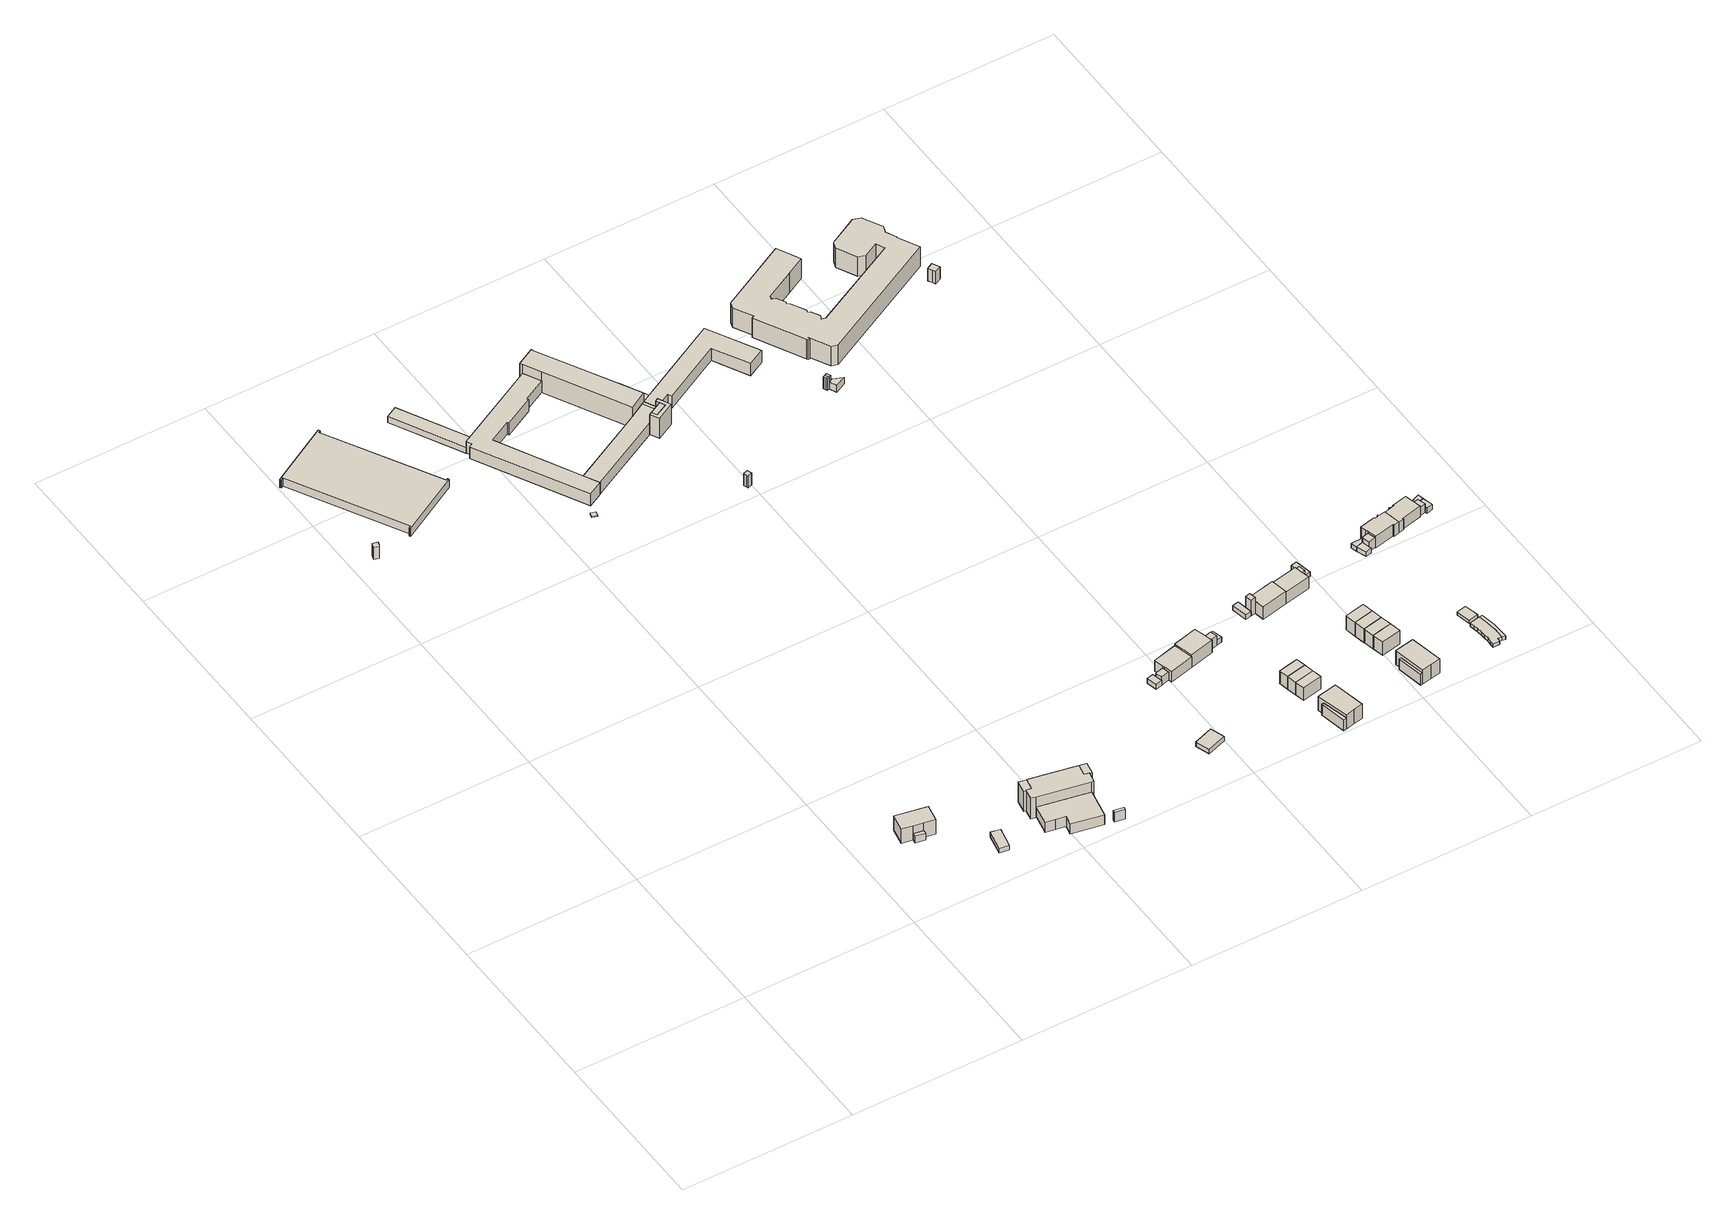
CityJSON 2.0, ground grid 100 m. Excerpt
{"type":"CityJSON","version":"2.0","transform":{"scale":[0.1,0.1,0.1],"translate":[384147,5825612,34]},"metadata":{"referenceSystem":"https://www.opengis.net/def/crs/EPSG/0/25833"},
"CityObjects":{
"building1":{"type":"Building","attributes":{"Gemeindeschluessel":"11000012","BezugspunktDach":"2200","function":"31001_3070","measuredHeight":8.23,"storeysAboveGround":1},"address":[{"country":"Germany","locality":"Berlin","thoroughfareNumber":"39 (30)","thoroughfareName":"Seidelstraße"}],"geometry":[{"type":"Solid","lod":"1","boundaries":[[[[0,1,2,3,4,5]],[[6,7,8,9,10,11]],[[6,11,5,4]],[[7,6,4,3]],[[8,7,3,2]],[[9,8,2,1]],[[10,9,1,0]],[[11,10,0,5]]]]}]},
"building2":{"type":"Building","attributes":{"Gemeindeschluessel":"11000012","function":"31001_1010"},"address":[{"country":"Germany","locality":"Berlin","thoroughfareNumber":"50","thoroughfareName":"Seidelstraße"}],"children":["building2-1","building2-2"]},
"building2-1":{"type":"BuildingPart","attributes":{"BezugspunktDach":"2200","measuredHeight":12.33,"storeysAboveGround":2},"parents":["building2"],"geometry":[{"type":"MultiSurface","lod":"1","boundaries":[[[12,13,14,15,16,17]],[[18,19,20,21,22,23]],[[18,23,17,16]],[[19,18,16,15]],[[20,19,15,14]],[[21,20,14,13]],[[22,21,24,25,26,27,28,13,12]],[[23,22,12,17]],[[28,27,26,25,24]]]}]},
"building2-2":{"type":"BuildingPart","attributes":{"BezugspunktDach":"2200","measuredHeight":4.71,"storeysAboveGround":2},"parents":["building2"],"geometry":[{"type":"Solid","lod":"1","boundaries":[[[[29,28,27,30]],[[26,25,31,32]],[[26,32,30,27]],[[31,25,28,29]],[[32,31,29,30]],[[26,27,28,25]]]]}]},
"building3":{"type":"Building","attributes":{"Gemeindeschluessel":"11000012","BezugspunktDach":"2200","function":"31001_2120","measuredHeight":5.49,"storeysAboveGround":1},"address":[{"country":"Germany","locality":"Berlin","thoroughfareNumber":"39 (39)","thoroughfareName":"Seidelstraße"}],"geometry":[{"type":"Solid","lod":"1","boundaries":[[[[33,34,35,36,37,38,39,40,41,42,43,44]],[[45,46,47,48,49,50,51,52,53,54,55,56]],[[45,56,44,43]],[[46,45,43,42]],[[47,46,42,41]],[[48,47,41,40]],[[49,48,40,39]],[[50,49,39,38]],[[51,50,38,37]],[[52,51,37,36]],[[53,52,36,35]],[[54,53,35,34]],[[55,54,34,33]],[[56,55,33,44]]]]}]},
"building4":{"type":"Building","attributes":{"Gemeindeschluessel":"11000012","BezugspunktDach":"2200","function":"31001_2463","measuredHeight":3.68,"storeysAboveGround":1},"address":[{"country":"Germany","locality":"Berlin","thoroughfareNumber":"49 (2)","thoroughfareName":"Seidelstraße"}],"geometry":[{"type":"Solid","lod":"1","boundaries":[[[[57,58,59,60]],[[61,62,63,64]],[[61,64,60,59]],[[62,61,59,58]],[[63,62,58,57]],[[64,63,57,60]]]]}]},
"building5":{"type":"Building","attributes":{"Gemeindeschluessel":"11000012","function":"31001_2540"},"address":[{"country":"Germany","locality":"Berlin","thoroughfareNumber":"49 (1)","thoroughfareName":"Seidelstraße"}],"children":["building5-1","building5-2","building5-3","building5-4","building5-5"]},
"building5-1":{"type":"BuildingPart","attributes":{"BezugspunktDach":"2200","measuredHeight":14.43,"storeysAboveGround":4},"parents":["building5"],"geometry":[{"type":"MultiSurface","lod":"1","boundaries":[[[65,66,67,68,69,70,71,72,73,74,75,76]],[[77,78,79,80,81,82,83,84,85,86,87,88]],[[77,88,76,75]],[[89,90,75,74]],[[78,77,91,92]],[[93,94,89,92,95,79,78,74,73]],[[96,94,73,72]],[[80,79,97,95,98]],[[81,80,72,71],[99,100,101,102]],[[82,81,100,103,70,71,70]],[[104,69,70,103,105,83,82,70,69]],[[84,83,105,106]],[[85,84,68,67]],[[86,85,67,66]],[[87,86,107,108,109,110,66,65]],[[88,87,65,76]],[[92,91,90,89]],[[95,92,89,94,93]],[[98,95,97,94,96]],[[101,100,99,102]],[[71,70,103,100]],[[105,103,70,69,104]],[[106,105,69,68]],[[110,109,108,107]]]}]},
"building5-2":{"type":"BuildingPart","attributes":{"BezugspunktDach":"2200","measuredHeight":13.71,"storeysAboveGround":4},"parents":["building5"],"geometry":[{"type":"MultiSurface","lod":"1","boundaries":[[[69,68,111,112,71,70]],[[100,113,114,106,105,103]],[[113,100,71,112]],[[114,113,112,111]],[[106,114,111,68]],[[100,103,70,71]],[[105,106,115,68,69]],[[105,69,70,103]]]}]},
"building5-3":{"type":"BuildingPart","attributes":{"BezugspunktDach":"2200","measuredHeight":3.69,"storeysAboveGround":4},"parents":["building5"],"geometry":[{"type":"MultiSurface","lod":"1","boundaries":[[[101,116,117,118,119,120,121,122,123,102]],[[124,125,126,127,128,129,130,131,100,99]],[[124,99,102,123]],[[125,124,123,122]],[[126,125,122,121]],[[127,126,121,120]],[[128,127,120,119]],[[129,128,119,118]],[[130,129,118,117]],[[131,130,117,116]],[[100,131,116,101]],[[100,132,101,102,99]]]}]},
"building5-4":{"type":"BuildingPart","attributes":{"BezugspunktDach":"2200","measuredHeight":6.83,"storeysAboveGround":4},"parents":["building5"],"geometry":[{"type":"Solid","lod":"1","boundaries":[[[[133,134,135,136,110,109,137]],[[108,107,138,139,140,141,142]],[[108,142,137,109]],[[138,107,110,136]],[[139,138,136,135]],[[140,139,135,134]],[[141,140,134,133]],[[142,141,133,137]],[[107,108,109,110]]]]}]},
"building5-5":{"type":"BuildingPart","attributes":{"BezugspunktDach":"2200","measuredHeight":13.67,"storeysAboveGround":4},"parents":["building5"],"geometry":[{"type":"Solid","lod":"1","boundaries":[[[[90,89,94,96,143,144]],[[145,98,95,92,91,146]],[[145,146,144,143]],[[98,145,143,96]],[[146,91,90,144]],[[95,98,96,94]],[[95,94,89,92]],[[91,92,89,90]]]]}]},
"building6":{"type":"Building","attributes":{"Gemeindeschluessel":"11000012","BezugspunktDach":"2200","function":"31001_3070","measuredHeight":0.73,"storeysAboveGround":1},"address":[{"country":"Germany","locality":"Berlin","thoroughfareNumber":"39 (31)","thoroughfareName":"Seidelstraße"}],"geometry":[{"type":"Solid","lod":"1","boundaries":[[[[147,148,149,150,151,152]],[[153,154,155,156,157,158]],[[153,158,152,151]],[[154,153,151,150]],[[155,154,150,149]],[[156,155,149,148]],[[157,156,148,147]],[[158,157,147,152]]]]}]},
"building7":{"type":"Building","attributes":{"Gemeindeschluessel":"11000012","BezugspunktDach":"2200","function":"51009_1610","measuredHeight":6.63,"storeysAboveGround":0},"address":[{"country":"Germany","locality":"Berlin"}],"geometry":[{"type":"Solid","lod":"1","boundaries":[[[[159,160,161,162]],[[163,164,165,166]],[[163,166,162,161]],[[164,163,161,160]],[[165,164,160,159]],[[166,165,159,162]]]]}]},
"building8":{"type":"Building","attributes":{"Gemeindeschluessel":"11000012","function":"31001_3075"},"address":[{"country":"Germany","locality":"Berlin","thoroughfareNumber":"39 (25)","thoroughfareName":"Seidelstraße"}],"children":["building8-1","building8-2","building8-3","building8-4","building8-5","building8-6","building8-7","building8-8"]},
"building8-1":{"type":"BuildingPart","attributes":{"BezugspunktDach":"2200","measuredHeight":13.86,"storeysAboveGround":4},"parents":["building8"],"geometry":[{"type":"MultiSurface","lod":"1","boundaries":[[[167,168,169,170,171,172,173,174]],[[175,176,177,178,179,180,181,182]],[[175,182,174,173]],[[183,184,173,172]],[[185,186,183,172,171]],[[187,188,189,186,171,170]],[[178,177,190]],[[191,187,170,169]],[[180,179,169,168]],[[181,180,168,167]],[[182,181,167,174]],[[176,175,184,183]],[[177,176,183,186,185]],[[178,190,188,187]],[[190,177,186,189,188]],[[179,178,187,191]]]}]},
"building8-2":{"type":"BuildingPart","attributes":{"BezugspunktDach":"2200","measuredHeight":7.94,"storeysAboveGround":4},"parents":["building8"],"geometry":[{"type":"MultiSurface","lod":"1","boundaries":[[[192,193,194,195,196,197,198,199,200,201,202,203,204,205]],[[206,207,208,209,210,211,212,213,214,215,216,217,218,219]],[[206,219,205,204]],[[207,206,204,203]],[[220,221,207,203,202]],[[209,208,202,201]],[[211,210,200,199]],[[212,211,199,198]],[[213,212,198,197]],[[214,213,197,196]],[[215,214,196,195]],[[216,215,195,194]],[[217,216,194,222,223,193]],[[218,217,193,192]],[[219,218,192,205]],[[224,208,207,221,220]],[[210,209,201,200]],[[193,223,222,194]]]}]},
"building8-3":{"type":"BuildingPart","attributes":{"BezugspunktDach":"2200","measuredHeight":8,"storeysAboveGround":4},"parents":["building8"],"geometry":[{"type":"MultiSurface","lod":"1","boundaries":[[[225,226,188,187,227,228,229]],[[230,231,178,190,175,223,222]],[[230,222,229,228]],[[223,182,232,225]],[[222,194,193,233,225,229]],[[231,230,228,227]],[[178,231,227,187]],[[190,178,187,188]],[[190,188,226,175]],[[175,234,226,232,182]],[[223,233,193,194,222]]]}]},
"building8-4":{"type":"BuildingPart","attributes":{"BezugspunktDach":"2200","measuredHeight":8,"storeysAboveGround":4},"parents":["building8"],"geometry":[{"type":"Solid","lod":"1","boundaries":[[[[187,191,235,227]],[[236,179,178,231]],[[179,236,235,191]],[[236,231,227,235]],[[179,191,187,178]],[[178,187,227,231]]]]}]},
"building8-5":{"type":"BuildingPart","attributes":{"BezugspunktDach":"2200","measuredHeight":5.02,"storeysAboveGround":4},"parents":["building8"],"geometry":[{"type":"MultiSurface","lod":"1","boundaries":[[[237,238,239,240,241,242,243,244]],[[245,246,247,248,249,250,251,252]],[[245,252,244,243]],[[246,245,243,242]],[[247,246,242,241]],[[248,247,241,240]],[[249,248,240,239]],[[250,249,239,238]],[[251,250,238,237]],[[251,253,237,244,252]]]}]},
"building8-6":{"type":"BuildingPart","attributes":{"BezugspunktDach":"2200","measuredHeight":13.79,"storeysAboveGround":4},"parents":["building8"],"geometry":[{"type":"MultiSurface","lod":"1","boundaries":[[[183,186,189,184]],[[190,177,176,175]],[[188,226,184,189]],[[190,175,226,188]],[[190,188,189,186,177]],[[176,177,254,186,183]],[[176,183,184,175]]]}]},
"building8-7":{"type":"BuildingPart","attributes":{"BezugspunktDach":"2200","measuredHeight":14.08,"storeysAboveGround":4},"parents":["building8"],"geometry":[{"type":"MultiSurface","lod":"1","boundaries":[[[255,256,257,258,259,260,261,262]],[[263,264,252,251,265,210,209,266]],[[263,266,262,261]],[[264,263,261,260]],[[252,264,260,259]],[[237,244,252,251,252,259,258]],[[228,227,231,230,267,265,251,268,236,231,227,235,258,257]],[[210,265,257,256]],[[201,200,256,255]],[[210,269,210,209]],[[266,209,255,262]],[[251,252,244,237]],[[267,230,231,227,228]],[[235,227,231,236,268]],[[209,210,269,200,201]]]}]},
"building8-8":{"type":"BuildingPart","attributes":{"BezugspunktDach":"2200","measuredHeight":4.15,"storeysAboveGround":4},"parents":["building8"],"geometry":[{"type":"MultiSurface","lod":"1","boundaries":[[[221,220,270,271]],[[272,273,274,275]],[[272,275,271,270]],[[273,272,270,220]],[[274,273,208,207,221]],[[275,274,221,271]],[[220,221,207,208]]]}]},
"building9":{"type":"Building","attributes":{"Gemeindeschluessel":"11000012","BezugspunktDach":"2200","function":"31001_3070","measuredHeight":8.18,"storeysAboveGround":1},"address":[{"country":"Germany","locality":"Berlin","thoroughfareNumber":"39 (32)","thoroughfareName":"Seidelstraße"}],"geometry":[{"type":"Solid","lod":"1","boundaries":[[[[276,277,278,279,280,281]],[[282,283,284,285,286,287]],[[282,287,281,280]],[[283,282,280,279]],[[284,283,279,278]],[[285,284,278,277]],[[286,285,277,276]],[[287,286,276,281]]]]}]},
"building10":{"type":"Building","attributes":{"Gemeindeschluessel":"11000012","BezugspunktDach":"2200","function":"31001_1010","measuredHeight":3,"storeysAboveGround":2},"address":[{"country":"Germany","locality":"Berlin","thoroughfareNumber":"21","thoroughfareName":"Rue Henri Guillaumet"}],"geometry":[{"type":"Solid","lod":"1","boundaries":[[[[288,289,290,291]],[[292,293,294,295]],[[292,295,291,290]],[[293,292,290,289]],[[294,293,289,288]],[[295,294,288,291]]]]}]},
"building11":{"type":"Building","attributes":{"Gemeindeschluessel":"11000012","BezugspunktDach":"2200","function":"31001_2463","measuredHeight":3.38,"storeysAboveGround":1},"address":[{"country":"Germany","locality":"Berlin","thoroughfareNumber":"45 (1)","thoroughfareName":"Allée St. Exupéry"}],"geometry":[{"type":"Solid","lod":"1","boundaries":[[[[296,297,298,299,300]],[[301,302,303,304,305]],[[301,305,300,299]],[[302,301,299,298]],[[303,302,298,297]],[[304,303,297,296]],[[305,304,296,300]]]]}]},
"building12":{"type":"Building","attributes":{"Gemeindeschluessel":"11000012","function":"31001_1010"},"address":[{"country":"Germany","locality":"Berlin","thoroughfareNumber":"45","thoroughfareName":"Allée St. Exupéry"}],"children":["building12-1","building12-2"]},
"building12-1":{"type":"BuildingPart","attributes":{"BezugspunktDach":"2200","measuredHeight":8.91,"storeysAboveGround":1},"parents":["building12"],"geometry":[{"type":"MultiSurface","lod":"1","boundaries":[[[306,307,308,309,310,311,312,313]],[[314,315,316,317,318,319,320,321]],[[314,321,313,312]],[[315,314,312,311]],[[316,315,311,310]],[[317,316,310,309]],[[318,317,309,308]],[[322,323,324,318,308,307]],[[325,322,319,307,306]],[[321,326,327,325,306,313]],[[319,324,323,322]],[[320,319,322,325]],[[320,325,327,326]]]}]},
"building12-2":{"type":"BuildingPart","attributes":{"BezugspunktDach":"2200","measuredHeight":5.67,"storeysAboveGround":1},"parents":["building12"],"geometry":[{"type":"MultiSurface","lod":"1","boundaries":[[[328,323,327,329]],[[326,324,303,302]],[[326,302,329,327]],[[303,324,323,328]],[[302,303,328,329]],[[324,319,322,323]],[[320,325,322,319]],[[326,327,325,320]]]}]},
"building13":{"type":"Building","attributes":{"Gemeindeschluessel":"11000012","BezugspunktDach":"2200","function":"31001_3075","measuredHeight":8.33,"storeysAboveGround":2},"address":[{"country":"Germany","locality":"Berlin","thoroughfareNumber":"39 (24)","thoroughfareName":"Seidelstraße"}],"geometry":[{"type":"Solid","lod":"1","boundaries":[[[[330,331,332,333,334,335,336,337,338,339,340,341,342]],[[250,249,248,343,344,345,346,347,348,349,350,351,251]],[[250,251,342,341]],[[249,250,341,340]],[[248,249,340,339]],[[343,248,339,338]],[[344,343,338,337]],[[345,344,337,336]],[[346,345,336,335]],[[347,346,335,334]],[[348,347,334,333]],[[349,348,333,332]],[[350,349,332,331]],[[351,350,331,330]],[[251,351,330,342]]]]}]},
"building14":{"type":"Building","attributes":{"Gemeindeschluessel":"11000012","function":"31001_1010"},"address":[{"country":"Germany","locality":"Berlin","thoroughfareNumber":"43","thoroughfareName":"Allée St. Exupéry"}],"children":["building14-1","building14-2"]},
"building14-1":{"type":"BuildingPart","attributes":{"BezugspunktDach":"2200","measuredHeight":10.48,"storeysAboveGround":1},"parents":["building14"],"geometry":[{"type":"MultiSurface","lod":"1","boundaries":[[[352,353,354,355,356,357]],[[358,359,360,361,317,314]],[[358,314,357,356]],[[359,358,356,355]],[[362,363,359,355,354]],[[361,360,354,353]],[[317,361,353,352]],[[314,317,352,357]],[[360,359,363,362]]]}]},
"building14-2":{"type":"BuildingPart","attributes":{"BezugspunktDach":"2200","measuredHeight":6.62,"storeysAboveGround":1},"parents":["building14"],"geometry":[{"type":"Solid","lod":"1","boundaries":[[[[362,364,365,363]],[[366,367,360,359]],[[366,359,363,365]],[[367,366,365,364]],[[360,367,364,362]],[[360,362,363,359]]]]}]},
"building15":{"type":"Building","attributes":{"Gemeindeschluessel":"11000012","BezugspunktDach":"2200","function":"31001_2463","measuredHeight":3.31,"storeysAboveGround":1},"address":[{"country":"Germany","locality":"Berlin","thoroughfareNumber":"43 (1)","thoroughfareName":"Allée St. Exupéry"}],"geometry":[{"type":"Solid","lod":"1","boundaries":[[[[368,369,370,371,372]],[[373,374,367,366,375]],[[373,375,372,371]],[[374,373,371,370]],[[367,374,370,369]],[[366,367,369,368]],[[375,366,368,372]]]]}]},
"building16":{"type":"Building","attributes":{"Gemeindeschluessel":"11000012","function":"31001_1010"},"address":[{"country":"Germany","locality":"Berlin","thoroughfareNumber":"58","thoroughfareName":"Rue Nungesser et Coli"}],"children":["building16-1","building16-2"]},
"building16-1":{"type":"BuildingPart","attributes":{"BezugspunktDach":"2200","measuredHeight":11.74,"storeysAboveGround":2},"parents":["building16"],"geometry":[{"type":"Solid","lod":"1","boundaries":[[[[376,377,378,379,380]],[[381,382,383,384,385]],[[381,385,380,379]],[[382,381,379,378]],[[383,382,378,377]],[[384,383,377,376]],[[385,384,376,380],[386,387,388,384]],[[387,386,384,388]]]]}]},
"building16-2":{"type":"BuildingPart","attributes":{"BezugspunktDach":"2200","measuredHeight":7.62,"storeysAboveGround":2},"parents":["building16"],"geometry":[{"type":"Solid","lod":"1","boundaries":[[[[389,388,387,390]],[[386,384,391,392]],[[386,392,390,387]],[[391,384,388,389]],[[392,391,389,390]],[[384,386,387,388]]]]}]},
"building17":{"type":"Building","attributes":{"Gemeindeschluessel":"11000012","BezugspunktDach":"2200","function":"31001_1010","measuredHeight":10.09,"storeysAboveGround":2},"address":[{"country":"Germany","locality":"Berlin","thoroughfareNumber":"19","thoroughfareName":"Rue Henri Guillaumet"}],"geometry":[{"type":"Solid","lod":"1","boundaries":[[[[393,394,395,396,397]],[[398,399,400,401,402]],[[398,402,397,396]],[[399,398,396,395]],[[400,399,395,394]],[[401,400,394,393]],[[402,401,393,397]]]]}]},
"building18":{"type":"Building","attributes":{"Gemeindeschluessel":"11000012","BezugspunktDach":"2200","function":"31001_1010","measuredHeight":10.11,"storeysAboveGround":2},"address":[{"country":"Germany","locality":"Berlin","thoroughfareNumber":"17","thoroughfareName":"Rue Henri Guillaumet"}],"geometry":[{"type":"Solid","lod":"1","boundaries":[[[[397,396,403,404,405]],[[406,407,408,409,410]],[[406,410,405,404]],[[407,406,404,403]],[[408,407,403,396]],[[409,408,396,397]],[[410,409,397,405]]]]}]},
"building19":{"type":"Building","attributes":{"Gemeindeschluessel":"11000012","BezugspunktDach":"2200","function":"31001_1010","measuredHeight":10.01,"storeysAboveGround":2},"address":[{"country":"Germany","locality":"Berlin","thoroughfareNumber":"15","thoroughfareName":"Rue Henri Guillaumet"}],"geometry":[{"type":"Solid","lod":"1","boundaries":[[[[405,403,411,412,413]],[[414,415,416,417,418]],[[414,418,413,412]],[[415,414,412,411]],[[416,415,411,403]],[[417,416,403,405]],[[418,417,405,413]]]]}]},
"building20":{"type":"Building","attributes":{"Gemeindeschluessel":"11000012","BezugspunktDach":"2200","function":"51009_1610","measuredHeight":8.05,"storeysAboveGround":0},"address":[{"country":"Germany","locality":"Berlin"}],"geometry":[{"type":"Solid","lod":"1","boundaries":[[[[419,420,421,422,423]],[[424,425,426,427,428]],[[424,428,423,422]],[[425,424,422,421]],[[426,425,421,420]],[[427,426,420,419]],[[428,427,419,423]]]]}]},
"building21":{"type":"Building","attributes":{"Gemeindeschluessel":"11000012","function":"31001_3075"},"address":[{"country":"Germany","locality":"Berlin","thoroughfareNumber":"39 (28)","thoroughfareName":"Seidelstraße"}],"children":["building21-1","building21-2"]},
"building21-1":{"type":"BuildingPart","attributes":{"BezugspunktDach":"2200","measuredHeight":4.68,"storeysAboveGround":2},"parents":["building21"],"geometry":[{"type":"MultiSurface","lod":"1","boundaries":[[[429,430,431,432,433]],[[434,435,436,437,438]],[[434,438,433,438,434,432]],[[435,434,432,431]],[[436,435,431,430]],[[437,436,430,429]],[[438,437,429,433]]]}]},
"building21-2":{"type":"BuildingPart","attributes":{"BezugspunktDach":"2200","measuredHeight":8.14,"storeysAboveGround":2},"parents":["building21"],"geometry":[{"type":"MultiSurface","lod":"1","boundaries":[[[421,439,440,422]],[[441,434,438,442]],[[441,442,422,440]],[[434,441,440,439]],[[443,433,432,439,421]],[[442,438,421,422]],[[438,434,444,432,433,443]]]}]},
"building22":{"type":"Building","attributes":{"Gemeindeschluessel":"11000012","BezugspunktDach":"2200","function":"31001_2463","measuredHeight":3.07,"storeysAboveGround":1},"address":[{"country":"Germany","locality":"Berlin","thoroughfareNumber":"37 (1)","thoroughfareName":"Allée St. Exupéry"}],"geometry":[{"type":"Solid","lod":"1","boundaries":[[[[445,446,447,448,449]],[[450,451,452,453,454]],[[450,454,449,448]],[[451,450,448,447]],[[452,451,447,446]],[[453,452,446,445]],[[454,453,445,449]]]]}]},
"building23":{"type":"Building","attributes":{"Gemeindeschluessel":"11000012","function":"31001_1010"},"address":[{"country":"Germany","locality":"Berlin","thoroughfareNumber":"37","thoroughfareName":"Allée St. Exupéry"}],"children":["building23-1","building23-2"]},
"building23-1":{"type":"BuildingPart","attributes":{"BezugspunktDach":"2200","measuredHeight":10.74,"storeysAboveGround":1},"parents":["building23"],"geometry":[{"type":"MultiSurface","lod":"1","boundaries":[[[455,456,457,458]],[[459,460,461,462]],[[459,462,458,457]],[[460,459,457,456]],[[461,460,456,455]],[[461,455,463,464]],[[462,464,463,458]]]}]},
"building23-2":{"type":"BuildingPart","attributes":{"BezugspunktDach":"2200","measuredHeight":10.74,"storeysAboveGround":1},"parents":["building23"],"geometry":[{"type":"MultiSurface","lod":"1","boundaries":[[[465,466,467,468]],[[462,464,452,451]],[[462,451,468,467]],[[463,458,467,466]],[[452,464,466,465]],[[451,452,465,468]],[[464,462,458,463]]]}]},
"building24":{"type":"Building","attributes":{"Gemeindeschluessel":"11000012","function":"31001_1010"},"address":[{"country":"Germany","locality":"Berlin","thoroughfareNumber":"5","thoroughfareName":"Rue Henri Guillaumet"}],"children":["building24-1","building24-2"]},
"building24-1":{"type":"BuildingPart","attributes":{"BezugspunktDach":"2200","measuredHeight":12.07,"storeysAboveGround":2},"parents":["building24"],"geometry":[{"type":"MultiSurface","lod":"1","boundaries":[[[469,470,471,472,473,474]],[[475,476,477,478,479,480]],[[475,480,474,473]],[[476,475,473,472]],[[477,476,472,471]],[[478,477,471,470]],[[479,478,470,469]],[[480,481,482,483,479,469,474]],[[479,483,482,481]]]}]},
"building24-2":{"type":"BuildingPart","attributes":{"BezugspunktDach":"2200","measuredHeight":7.49,"storeysAboveGround":2},"parents":["building24"],"geometry":[{"type":"Solid","lod":"1","boundaries":[[[[484,483,482,485]],[[481,479,486,487]],[[481,487,485,482]],[[486,479,483,484]],[[487,486,484,485]],[[479,481,482,483]]]]}]},
"building25":{"type":"Building","attributes":{"Gemeindeschluessel":"11000012","function":"31001_1010"},"address":[{"country":"Germany","locality":"Berlin","thoroughfareNumber":"35","thoroughfareName":"Allée St. Exupéry"}],"children":["building25-1","building25-2"]},
"building25-1":{"type":"BuildingPart","attributes":{"BezugspunktDach":"2200","measuredHeight":9.12,"storeysAboveGround":1},"parents":["building25"],"geometry":[{"type":"MultiSurface","lod":"1","boundaries":[[[488,489,490,491,492,493]],[[494,495,496,497,498,499]],[[494,499,493,492]],[[495,500,501,502,492,491]],[[496,495,491,490]],[[497,496,490,489]],[[498,497,489,488]],[[499,498,488,493]],[[494,502,501,500]]]}]},
"building25-2":{"type":"BuildingPart","attributes":{"BezugspunktDach":"2200","measuredHeight":6.75,"storeysAboveGround":1},"parents":["building25"],"geometry":[{"type":"Solid","lod":"1","boundaries":[[[[501,503,504,502]],[[505,506,500,494]],[[505,494,502,504]],[[506,505,504,503]],[[500,506,503,501]],[[494,500,501,502]]]]}]},
"building26":{"type":"Building","attributes":{"Gemeindeschluessel":"11000012","BezugspunktDach":"2200","function":"31001_1010","measuredHeight":12.01,"storeysAboveGround":2},"address":[{"country":"Germany","locality":"Berlin","thoroughfareNumber":"7","thoroughfareName":"Rue Henri Guillaumet"}],"geometry":[{"type":"Solid","lod":"1","boundaries":[[[[507,508,509,510,511]],[[512,513,514,515,516]],[[512,516,511,510]],[[513,512,510,509]],[[514,513,509,508]],[[515,514,508,507]],[[516,515,507,511]]]]}]},
"building27":{"type":"Building","attributes":{"Gemeindeschluessel":"11000012","BezugspunktDach":"2200","function":"31001_1010","measuredHeight":12.23,"storeysAboveGround":2},"address":[{"country":"Germany","locality":"Berlin","thoroughfareNumber":"9","thoroughfareName":"Rue Henri Guillaumet"}],"geometry":[{"type":"Solid","lod":"1","boundaries":[[[[511,509,517,518]],[[519,520,521,522]],[[519,522,518,517]],[[520,519,517,509]],[[521,520,509,511]],[[522,521,511,518]]]]}]},
"building28":{"type":"Building","attributes":{"Gemeindeschluessel":"11000012","BezugspunktDach":"2200","function":"31001_1010","measuredHeight":12.27,"storeysAboveGround":2},"address":[{"country":"Germany","locality":"Berlin","thoroughfareNumber":"11","thoroughfareName":"Rue Henri Guillaumet"}],"geometry":[{"type":"Solid","lod":"1","boundaries":[[[[518,523,517,524,525]],[[526,527,528,529,530]],[[526,530,525,524]],[[527,526,524,517]],[[528,527,517,523]],[[529,528,523,518]],[[530,529,518,525]]]]}]},
"building29":{"type":"Building","attributes":{"Gemeindeschluessel":"11000012","BezugspunktDach":"2200","function":"31001_1010","measuredHeight":12.27,"storeysAboveGround":2},"address":[{"country":"Germany","locality":"Berlin","thoroughfareNumber":"13","thoroughfareName":"Rue Henri Guillaumet"}],"geometry":[{"type":"Solid","lod":"1","boundaries":[[[[525,531,524,532,533,534]],[[535,536,526,537,530,538]],[[535,538,534,533]],[[536,535,533,532]],[[526,536,532,524]],[[537,526,524,531]],[[530,537,531,525]],[[538,530,525,534]]]]}]},
"building30":{"type":"Building","attributes":{"Gemeindeschluessel":"11000012","BezugspunktDach":"2200","function":"31001_2520","measuredHeight":13.4,"storeysAboveGround":3},"address":[{"country":"Germany","locality":"Berlin","thoroughfareNumber":"39 (23)","thoroughfareName":"Seidelstraße"}],"geometry":[{"type":"Solid","lod":"1","boundaries":[[[[539,540,541,542,543,544,545,546,547,548,549,550,551,552,553,554,555,556,557,558,559,560,561,562,563,564,565,566,567,568,569,570,571,572,573,574,575,576,577,578]],[[579,580,581,582,583,584,585,586,587,588,589,590,591,592,593,594,595,596,597,598,599,600,601,602,603,604,605,606,607,608,609,610,611,612,613,614,615,616,617,618]],[[579,618,578,577]],[[580,579,577,576]],[[581,580,576,575]],[[582,581,575,574]],[[583,582,574,573]],[[584,583,573,572]],[[585,584,572,571]],[[586,585,571,570]],[[587,586,570,569]],[[588,587,569,568]],[[589,588,568,567]],[[590,589,567,566]],[[591,590,566,565]],[[592,591,565,564]],[[593,592,564,563]],[[594,593,563,562]],[[595,594,562,561]],[[596,595,561,560]],[[597,596,560,559]],[[598,597,559,558]],[[599,598,558,557]],[[600,599,557,556]],[[601,600,556,555]],[[602,601,555,554]],[[603,602,554,553]],[[604,603,553,552]],[[605,604,552,551]],[[606,605,551,550]],[[607,606,550,549]],[[608,607,549,548]],[[609,608,548,547]],[[610,609,547,546]],[[611,610,546,545]],[[612,611,545,544]],[[613,612,544,543]],[[614,613,543,542]],[[615,614,542,541]],[[616,615,541,540]],[[617,616,540,539]],[[618,617,539,578]]]]}]},
"building31":{"type":"Building","attributes":{"Gemeindeschluessel":"11000012","BezugspunktDach":"2200","function":"31001_2463","measuredHeight":3.11,"storeysAboveGround":1},"address":[{"country":"Germany","locality":"Berlin","thoroughfareNumber":"35 (1)","thoroughfareName":"Allée St. Exupéry"}],"geometry":[{"type":"Solid","lod":"1","boundaries":[[[[619,620,621,622,623]],[[624,625,626,627,628]],[[624,628,623,622]],[[625,624,622,621]],[[626,625,621,620]],[[627,626,620,619]],[[628,627,619,623]]]]}]},
"building32":{"type":"Building","attributes":{"Gemeindeschluessel":"11000012","BezugspunktDach":"2200","function":"31001_2463","measuredHeight":2.44,"storeysAboveGround":1},"address":[{"country":"Germany","locality":"Berlin","thoroughfareNumber":"4","thoroughfareName":"Rue Henri Guillaumet"}],"geometry":[{"type":"Solid","lod":"1","boundaries":[[[[629,630,631,632,633,634,635,636,637,638,639,640,641,642,643,644,645]],[[646,647,648,649,650,651,652,653,654,655,656,657,658,659,660,661,662]],[[646,662,645,644]],[[647,646,644,643]],[[648,647,643,642]],[[649,648,642,641]],[[650,649,641,640]],[[651,650,640,639]],[[652,651,639,638]],[[653,652,638,637]],[[654,653,637,636]],[[655,654,636,635]],[[656,655,635,634]],[[657,656,634,633]],[[658,657,633,632]],[[659,658,632,631]],[[660,659,631,630]],[[661,660,630,629]],[[662,661,629,645]]]]}]},
"building33":{"type":"Building","attributes":{"Gemeindeschluessel":"11000012","BezugspunktDach":"2200","function":"31001_2463","measuredHeight":2.27,"storeysAboveGround":1},"address":[{"country":"Germany","locality":"Berlin","thoroughfareNumber":"4 (1)","thoroughfareName":"Rue Henri Guillaumet"}],"geometry":[{"type":"Solid","lod":"1","boundaries":[[[[663,664,665,666]],[[667,668,669,670]],[[667,670,666,665]],[[668,667,665,664]],[[669,668,664,663]],[[670,669,663,666]]]]}]},
"building34":{"type":"Building","attributes":{"Gemeindeschluessel":"11000012","BezugspunktDach":"2200","function":"31001_2463","measuredHeight":3.19,"storeysAboveGround":1},"address":[{"country":"Germany","locality":"Berlin","thoroughfareNumber":"29 (1)","thoroughfareName":"Allée St. Exupéry"}],"geometry":[{"type":"Solid","lod":"1","boundaries":[[[[671,672,673,674,675]],[[676,677,678,679,680]],[[676,680,675,674]],[[677,676,674,673]],[[678,677,673,672]],[[679,678,672,671]],[[680,679,671,675]]]]}]},
"building35":{"type":"Building","attributes":{"Gemeindeschluessel":"11000012","BezugspunktDach":"2200","function":"51009_1610","measuredHeight":2.49,"storeysAboveGround":0},"address":[{"country":"Germany","locality":"Berlin"}],"geometry":[{"type":"Solid","lod":"1","boundaries":[[[[643,642,641,640,639,638,681,682,683,644]],[[684,685,686,687,688,689,690,691,692,693]],[[684,693,644,683]],[[685,684,683,682]],[[686,685,682,681]],[[687,686,681,638]],[[688,687,638,639]],[[689,688,639,640]],[[690,689,640,641]],[[691,690,641,642]],[[692,691,642,643]],[[693,692,643,644]]]]}]},
"building36":{"type":"Building","attributes":{"Gemeindeschluessel":"11000012","BezugspunktDach":"2200","function":"51009_1610","measuredHeight":3.19,"storeysAboveGround":0},"address":[{"country":"Germany","locality":"Berlin"}],"geometry":[{"type":"Solid","lod":"1","boundaries":[[[[675,674,694,695,696]],[[697,698,676,680,699]],[[697,699,696,695]],[[698,697,695,694]],[[676,698,694,674]],[[680,676,674,675]],[[699,680,675,696]]]]}]},
"building37":{"type":"Building","attributes":{"Gemeindeschluessel":"11000012","BezugspunktDach":"2200","function":"31001_3070","measuredHeight":8.46,"storeysAboveGround":1},"address":[{"country":"Germany","locality":"Berlin","thoroughfareNumber":"39 (33)","thoroughfareName":"Seidelstraße"}],"geometry":[{"type":"Solid","lod":"1","boundaries":[[[[700,701,702,703,704,705]],[[706,707,708,709,710,711]],[[706,711,705,704]],[[707,706,704,703]],[[708,707,703,702]],[[709,708,702,701]],[[710,709,701,700]],[[711,710,700,705]]]]}]},
"building38":{"type":"Building","attributes":{"Gemeindeschluessel":"11000012","function":"31001_1010"},"address":[{"country":"Germany","locality":"Berlin","thoroughfareNumber":"29","thoroughfareName":"Allée St. Exupéry"}],"children":["building38-1","building38-2"]},
"building38-1":{"type":"BuildingPart","attributes":{"BezugspunktDach":"2200","measuredHeight":9.12,"storeysAboveGround":1},"parents":["building38"],"geometry":[{"type":"MultiSurface","lod":"1","boundaries":[[[712,713,714,715,716,717,718,719,720,721,722,723,724,725,726,727,728]],[[729,730,731,732,733,734,735,736,737,738,739,740,741,742,698,697,743]],[[729,743,728,727]],[[730,729,727,726]],[[731,730,726,725]],[[732,731,725,724]],[[733,732,724,723]],[[734,733,723,722]],[[735,734,722,721]],[[736,735,721,720]],[[737,736,720,719]],[[738,737,719,718]],[[739,738,718,717]],[[740,739,717,716]],[[741,740,716,715]],[[744,745,746,715,714]],[[698,747,744,742,714,713]],[[697,698,713,712]],[[743,697,712,728]],[[742,741,746,745,744]],[[742,744,747,698]]]}]},
"building38-2":{"type":"BuildingPart","attributes":{"BezugspunktDach":"2200","measuredHeight":6.77,"storeysAboveGround":1},"parents":["building38"],"geometry":[{"type":"MultiSurface","lod":"1","boundaries":[[[748,745,747,749]],[[698,741,677,676]],[[698,676,749,747]],[[677,741,745,748]],[[676,677,748,749]],[[742,744,745,741]],[[747,744,742,698]]]}]},
"building39":{"type":"Building","attributes":{"Gemeindeschluessel":"11000012","function":"31001_1010"},"address":[{"country":"Germany","locality":"Berlin","thoroughfareNumber":"27","thoroughfareName":"Allée St. Exupéry"}],"children":["building39-1","building39-2"]},
"building39-1":{"type":"BuildingPart","attributes":{"BezugspunktDach":"2200","measuredHeight":9.18,"storeysAboveGround":1},"parents":["building39"],"geometry":[{"type":"MultiSurface","lod":"1","boundaries":[[[750,751,752,753,754,755,756,757,758,759,760,761,762,763,764,765,766]],[[767,768,769,770,771,772,773,774,775,776,777,778,779,780,737,736,735]],[[767,735,766,765]],[[768,767,765,764]],[[769,768,764,763]],[[770,769,763,762]],[[771,770,762,761]],[[772,771,761,760]],[[773,772,760,759]],[[774,773,759,758]],[[775,774,758,757]],[[781,782,775,757,756]],[[783,781,776,756,755]],[[778,777,755,754]],[[779,778,754,753]],[[780,779,753,752]],[[737,780,752,751]],[[736,737,751,750]],[[735,736,750,766]],[[776,775,782,781]],[[777,784,776,781,783]]]}]},
"building39-2":{"type":"BuildingPart","attributes":{"BezugspunktDach":"2200","measuredHeight":5.85,"storeysAboveGround":1},"parents":["building39"],"geometry":[{"type":"MultiSurface","lod":"1","boundaries":[[[783,785,786,782]],[[787,788,777,775]],[[787,775,782,786]],[[788,787,786,785]],[[777,788,785,783]],[[777,776,775]],[[782,775,776,781]],[[783,781,776,777]]]}]},
"building40":{"type":"Building","attributes":{"Gemeindeschluessel":"11000012","BezugspunktDach":"2200","function":"51009_1610","measuredHeight":3.64,"storeysAboveGround":0},"address":[{"country":"Germany","locality":"Berlin"}],"geometry":[{"type":"Solid","lod":"1","boundaries":[[[[789,790,791,792,793]],[[794,795,796,797,798]],[[794,798,793,792]],[[795,794,792,791]],[[796,795,791,790]],[[797,796,790,789]],[[798,797,789,793]]]]}]},
"building41":{"type":"Building","attributes":{"Gemeindeschluessel":"11000012","BezugspunktDach":"2200","function":"31001_2463","measuredHeight":3.69,"storeysAboveGround":1},"address":[{"country":"Germany","locality":"Berlin","thoroughfareNumber":"27 (1)","thoroughfareName":"Allée St. Exupéry"}],"geometry":[{"type":"Solid","lod":"1","boundaries":[[[[799,800,801,791,790]],[[802,803,804,805,806]],[[802,806,790,791]],[[803,802,791,801]],[[804,803,801,800]],[[805,804,800,799]],[[806,805,799,790]]]]}]}
},
"vertices":[
[151,3617,98],[154,3625,98],[161,3646,98],[132,3655,98],[125,3633,98],[123,3627,98],[125,3633,15],[132,3655,15],[161,3646,15],[154,3625,15],[151,3617,15],[123,3627,15],
[1310,495,107],[1365,484,107],[1428,472,107],[1447,572,107],[1267,607,107],[1248,507,107],[1267,607,8],[1447,572,8],[1428,472,8],[1365,484,8],[1310,495,8],[1248,507,8],[1365,484,39],[1365,484,9],[1310,495,9],[1310,495,56],[1365,484,56],
[1362,461,56],[1307,472,56],[1362,461,9],[1307,472,9],
[14,4309,64],[27,4316,64],[377,3686,64],[365,3679,64],[370,3671,64],[720,3866,64],[716,3874,64],[705,3868,64],[353,4498,64],[365,4504,64],[360,4513,64],[10,4317,64],[360,4513,9],[365,4504,9],[353,4498,9],[705,3868,9],[716,3874,9],[720,3866,9],[370,3671,9],[365,3679,9],[377,3686,9],[27,4316,9],[14,4309,9],[10,4317,9],
[1673,176,44],[1698,297,44],[1644,307,44],[1619,186,44],[1644,307,11],[1698,297,11],[1673,176,11],[1619,186,11],
[1916,309,146],[2205,252,146],[2217,250,146],[2229,306,146],[2230,311,146],[2201,317,146],[2215,384,146],[1942,438,146],[1928,371,146],[1899,377,146],[1898,372,146],[1887,315,146],[1898,372,2],[1899,377,2],[1928,371,2],[1942,438,2],[2215,384,2],[2201,317,2],[2230,311,2],[2229,306,2],[2217,250,2],[2205,252,2],[1916,309,2],[1887,315,2],[1899,377,145],[1898,372,145],[1898,372,8],[1899,377,8],[1928,371,43],[1928,371,145],[1928,371,8],[1942,438,145],[1928,371,75],[1942,438,8],[1942,438,9],[2215,384,9],[2215,384,46],[1942,438,46],[2201,317,9],[2230,311,140],[2230,311,9],[2229,306,9],[2205,252,9],[1916,309,9],[1916,309,77],[2205,252,77],
[2243,303,146],[2256,376,146],[2256,376,9],[2243,303,9],[2229,306,95],
[2220,410,46],[2223,409,46],[2224,415,46],[1965,452,46],[1964,446,46],[1967,446,46],[1966,434,46],[1942,439,46],[1942,439,9],[1966,434,9],[1967,446,9],[1964,446,9],[1965,452,9],[2224,415,9],[2223,409,9],[2220,410,9],[2215,384,24],
[1949,179,77],[2003,169,77],[1992,114,77],[2171,78,77],[1893,190,77],[2171,78,9],[1992,114,9],[2003,169,9],[1949,179,9],[1893,190,9],
[1898,446,145],[1884,375,145],[1898,446,8],[1884,375,8],
[1226,3288,24],[1228,3295,24],[1232,3314,24],[1205,3323,24],[1199,3304,24],[1197,3297,24],[1199,3304,17],[1205,3323,17],[1232,3314,17],[1228,3295,17],[1226,3288,17],[1197,3297,17],
[2281,57,75],[2284,73,75],[2227,84,75],[2224,68,75],[2227,84,9],[2284,73,9],[2281,57,9],[2224,68,9],
[1788,3595,154],[1890,3648,154],[1854,3719,154],[1839,3711,154],[1865,3660,154],[1791,3623,154],[1774,3652,154],[1761,3645,154],[1774,3652,15],[1791,3623,15],[1865,3660,15],[1839,3711,15],[1854,3719,15],[1890,3648,15],[1788,3595,15],[1761,3645,15],[1791,3623,153],[1774,3652,153],[1865,3660,84],[1865,3660,153],[1839,3711,95],[1849,3691,95],[1849,3691,153],[1849,3691,15],[1854,3719,95],
[1239,3373,94],[1323,3417,94],[1279,3502,94],[1037,3960,94],[1166,4029,94],[1171,4019,94],[1343,4110,94],[1338,4120,94],[1469,4189,94],[1418,4285,94],[986,4058,94],[920,4024,94],[936,3994,94],[914,3982,94],[936,3994,14],[920,4024,14],[986,4058,14],[1418,4285,14],[1469,4189,14],[1338,4120,14],[1343,4110,14],[1171,4019,14],[1166,4029,14],[1037,3960,14],[1279,3502,14],[1323,3417,14],[1239,3373,14],[914,3982,14],[986,4058,53],[920,4024,53],[1279,3502,15],[1323,3417,15],[986,4058,16],
[1323,3417,95],[1774,3652,95],[1803,3781,95],[1715,3731,95],[1279,3502,95],[1715,3731,15],[1803,3781,15],[1761,3645,95],[1323,3417,75],[1774,3652,26],
[1817,3789,95],[1817,3789,15],
[1817,3789,64],[1828,3795,64],[1863,3813,64],[1890,3827,64],[1798,3998,64],[1772,3984,64],[1736,3966,64],[1724,3960,64],[1736,3966,14],[1772,3984,14],[1798,3998,14],[1890,3827,14],[1863,3813,14],[1828,3795,14],[1817,3789,14],[1724,3960,14],[1817,3789,59],
[1865,3660,102],
[1418,4285,155],[1469,4189,155],[1715,3731,155],[1817,3789,155],[1724,3960,155],[1519,4338,155],[1512,4352,155],[1411,4299,155],[1512,4352,14],[1519,4338,14],[1715,3731,14],[1411,4299,14],[1715,3731,56],[1817,3789,91],[1469,4189,67],
[775,4454,53],[709,4419,53],[775,4454,12],[986,4058,12],[920,4024,12],[709,4419,12],
[1965,3068,97],[1968,3061,97],[1994,3069,97],[1992,3075,97],[1985,3096,97],[1958,3087,97],[1985,3096,15],[1992,3075,15],[1994,3069,15],[1968,3061,15],[1965,3068,15],[1958,3087,15],
[2884,229,37],[2996,267,37],[2968,349,37],[2857,310,37],[2968,349,7],[2996,267,7],[2884,229,7],[2857,310,7],
[2908,757,45],[2945,766,45],[2935,806,45],[2930,826,45],[2893,818,45],[2930,826,11],[2935,806,11],[2945,766,11],[2908,757,11],[2893,818,11],
[2985,817,84],[2988,807,84],[3000,761,84],[3141,795,84],[3127,851,84],[3124,861,84],[3113,907,84],[2971,873,84],[3113,907,11],[3124,861,11],[3127,851,11],[3141,795,11],[3000,761,11],[2988,807,11],[2985,817,11],[2971,873,11],[2988,807,68],[2995,779,68],[2995,779,11],[2985,817,68],[2985,819,11],[2985,819,68],
[2945,766,68],[2935,806,68],
[1854,3719,97],[1865,3725,97],[1900,3744,97],[1946,3768,97],[1957,3746,97],[2305,3930,97],[2410,3733,97],[2507,3783,97],[2352,4071,97],[1890,3827,97],[1863,3813,97],[1828,3795,97],[1817,3789,97],[2352,4071,14],[2507,3783,14],[2410,3733,14],[2305,3930,14],[1957,3746,14],[1946,3768,14],[1900,3744,14],[1865,3725,14],[1854,3719,14],
[3141,795,96],[3283,831,96],[3278,849,96],[3268,888,96],[3253,943,96],[3113,907,96],[3253,943,11],[3268,888,11],[3278,849,11],[3283,831,11],[3278,849,77],[3268,888,77],
[3330,861,77],[3319,901,77],[3319,901,11],[3330,861,11],
[3319,901,44],[3330,861,44],[3364,870,44],[3349,929,44],[3315,918,44],[3349,929,11],[3364,870,11],[3315,918,11],
[3554,11,108],[3607,22,108],[3660,33,108],[3621,220,108],[3506,197,108],[3621,220,11],[3660,33,11],[3607,22,11],[3554,11,11],[3506,197,11],[3515,162,11],[3515,162,87],[3554,11,87],
[3534,7,87],[3503,159,87],[3534,7,11],[3503,159,11],
[3485,301,93],[3601,325,93],[3595,352,93],[3590,380,93],[3474,356,93],[3590,380,6],[3595,352,6],[3601,325,6],[3485,301,6],[3474,356,6],
[3578,435,93],[3520,423,93],[3462,411,93],[3520,423,5],[3578,435,5],[3590,380,5],[3474,356,5],[3462,411,5],
[3566,491,93],[3509,479,93],[3451,467,93],[3509,479,6],[3566,491,6],[3578,435,6],[3462,411,6],[3451,467,6],
[2673,3444,97],[2677,3436,97],[2689,3442,97],[2676,3464,97],[2665,3459,97],[2676,3464,16],[2689,3442,16],[2677,3436,16],[2673,3444,16],[2665,3459,16],
[2708,3401,62],[2771,3431,62],[2714,3453,62],[2703,3449,62],[2689,3442,62],[2703,3449,15],[2714,3453,15],[2771,3431,15],[2708,3401,15],[2689,3442,15],
[2703,3449,97],[2691,3472,97],[2691,3472,15],[2676,3464,15],[2689,3442,49],[2703,3449,61],
[3549,939,44],[3586,946,44],[3578,984,44],[3568,1038,44],[3532,1031,44],[3568,1038,13],[3578,984,13],[3586,946,13],[3549,939,13],[3532,1031,13],
[3625,893,100],[3778,926,100],[3759,1022,100],[3606,990,100],[3759,1022,13],[3778,926,13],[3625,893,13],[3606,990,13],[3614,951,100],[3614,951,13],
[3586,946,121],[3614,951,121],[3606,990,121],[3578,984,121],
[4047,79,108],[4103,89,108],[4159,99,108],[4120,289,108],[4064,278,108],[4008,268,108],[4064,278,11],[4120,289,11],[4159,99,11],[4103,89,11],[4047,79,11],[4008,268,11],[4015,230,11],[4015,230,85],[4047,79,85],
[4033,76,85],[4003,229,85],[4033,76,11],[4003,229,11],
[3769,974,91],[3778,926,91],[3934,959,91],[3924,1007,91],[3914,1054,91],[3759,1022,91],[3914,1054,12],[3924,1007,12],[3934,959,12],[3778,926,12],[3769,974,12],[3759,1022,12],[3922,1016,12],[3922,1016,80],[3914,1054,80],
[3949,1021,80],[3942,1060,80],[3942,1060,12],[3949,1021,12],
[3988,361,102],[4104,385,102],[4091,449,102],[4033,437,102],[3975,425,102],[4033,437,9],[4091,449,9],[4104,385,9],[3988,361,9],[3975,425,9],
[4078,512,102],[3962,488,102],[4078,512,7],[4091,449,7],[3975,425,7],[3962,488,7],
[4020,500,102],[4064,576,102],[3948,552,102],[4064,576,6],[4078,512,6],[4020,500,6],[3962,488,6],[3948,552,6],
[4006,564,102],[4051,640,102],[3993,628,102],[3936,616,102],[3993,628,6],[4051,640,6],[4006,564,6],[3936,616,6],
[2580,3970,145],[2567,3963,145],[2712,3686,145],[2716,3681,145],[2724,3680,145],[2726,3695,145],[2788,3580,145],[2824,3570,145],[3545,3945,145],[3482,4065,145],[3485,4069,145],[3454,4128,145],[3468,4167,145],[3409,4278,145],[3365,4291,145],[3199,4204,145],[3186,4163,145],[3244,4051,145],[3286,4038,145],[3368,4080,145],[3394,4033,145],[2875,3766,145],[2851,3773,145],[2861,3795,145],[2835,3843,145],[2821,3849,145],[2823,3866,145],[2780,3948,145],[2764,3956,145],[2768,3971,145],[2742,4018,145],[2719,4026,145],[2723,4045,145],[2895,4135,145],[3000,4190,145],[2988,4213,145],[2933,4321,145],[2826,4265,145],[2534,4112,145],[2523,4077,145],[2534,4112,11],[2826,4265,11],[2933,4321,11],[2988,4213,11],[3000,4190,11],[2895,4135,11],[2723,4045,11],[2719,4026,11],[2742,4018,11],[2768,3971,11],[2764,3956,11],[2780,3948,11],[2823,3866,11],[2821,3849,11],[2835,3843,11],[2861,3795,11],[2851,3773,11],[2875,3766,11],[3394,4033,11],[3368,4080,11],[3286,4038,11],[3244,4051,11],[3186,4163,11],[3199,4204,11],[3365,4291,11],[3409,4278,11],[3468,4167,11],[3454,4128,11],[3485,4069,11],[3482,4065,11],[3545,3945,11],[2824,3570,11],[2788,3580,11],[2726,3695,11],[2724,3680,11],[2716,3681,11],[2712,3686,11],[2567,3963,11],[2580,3970,11],[2523,4077,11],
[3942,1060,44],[3949,1021,44],[3985,1028,44],[3965,1124,44],[3930,1117,44],[3965,1124,13],[3985,1028,13],[3949,1021,13],[3942,1060,13],[3930,1117,13],
[4472,272,34],[4477,246,34],[4480,217,34],[4482,191,34],[4483,162,34],[4483,135,34],[4482,114,34],[4521,115,34],[4521,133,34],[4546,132,34],[4546,165,34],[4546,194,34],[4543,225,34],[4538,256,34],[4533,286,34],[4528,314,34],[4467,301,34],[4528,314,10],[4533,286,10],[4538,256,10],[4543,225,10],[4546,194,10],[4546,165,10],[4546,132,10],[4521,133,10],[4521,115,10],[4482,114,10],[4483,135,10],[4483,162,10],[4482,191,10],[4480,217,10],[4477,246,10],[4472,272,10],[4467,301,10],
[4473,320,34],[4529,332,34],[4511,415,34],[4455,403,34],[4511,415,11],[4529,332,11],[4473,320,11],[4455,403,11],
[4296,998,47],[4332,1006,47],[4328,1019,47],[4317,1064,47],[4276,1054,47],[4317,1064,15],[4328,1019,15],[4332,1006,15],[4296,998,15],[4276,1054,15],
[4565,129,34],[4562,227,34],[4546,316,34],[4546,316,9],[4562,227,9],[4565,129,9],[4546,132,9],[4546,165,9],[4546,194,9],[4543,225,9],[4538,256,9],[4533,286,9],[4528,314,9],
[4357,1074,47],[4353,1091,47],[4266,1089,47],[4353,1091,15],[4357,1074,15],[4266,1089,15],
[3532,3812,97],[3541,3796,97],[3577,3813,97],[3568,3832,97],[3556,3855,97],[3519,3836,97],[3556,3855,13],[3568,3832,13],[3577,3813,13],[3541,3796,13],[3532,3812,13],[3519,3836,13],
[4353,1091,93],[4357,1074,93],[4358,1069,93],[4369,1028,93],[4370,1023,93],[4488,1050,93],[4491,1044,93],[4524,1052,93],[4512,1105,93],[4502,1151,93],[4465,1143,93],[4462,1149,93],[4456,1147,93],[4457,1141,93],[4435,1136,93],[4434,1142,93],[4345,1122,93],[4434,1142,15],[4435,1136,15],[4457,1141,15],[4456,1147,15],[4462,1149,15],[4465,1143,15],[4502,1151,15],[4512,1105,15],[4524,1052,15],[4491,1044,15],[4488,1050,15],[4370,1023,15],[4369,1028,15],[4358,1069,15],[4345,1122,15],[4358,1069,83],[4369,1028,83],[4369,1028,50],[4357,1074,83],
[4328,1019,83],[4317,1064,83],
[4512,1105,88],[4524,1052,88],[4556,1060,88],[4553,1065,88],[4676,1094,88],[4674,1099,88],[4665,1140,88],[4663,1145,88],[4658,1165,88],[4652,1192,88],[4565,1172,88],[4568,1167,88],[4545,1161,88],[4542,1167,88],[4536,1166,88],[4537,1159,88],[4502,1151,88],[4537,1159,15],[4536,1166,15],[4542,1167,15],[4545,1161,15],[4568,1167,15],[4565,1172,15],[4652,1192,15],[4658,1165,15],[4663,1145,15],[4665,1140,15],[4674,1099,15],[4676,1094,15],[4553,1065,15],[4556,1060,15],[4665,1140,74],[4663,1145,74],[4674,1099,74],[4668,1125,15],
[4713,1107,74],[4701,1154,74],[4701,1154,15],[4713,1107,15],
[4663,1145,53],[4701,1154,53],[4736,1162,53],[4730,1198,53],[4658,1165,53],[4730,1198,17],[4736,1162,17],[4701,1154,17],[4663,1145,17],[4658,1165,17],
[4713,1107,53],[4717,1095,53],[4753,1104,53],[4736,1162,16],[4753,1104,16],[4717,1095,16],[4713,1107,16],[4701,1154,16]
]}
